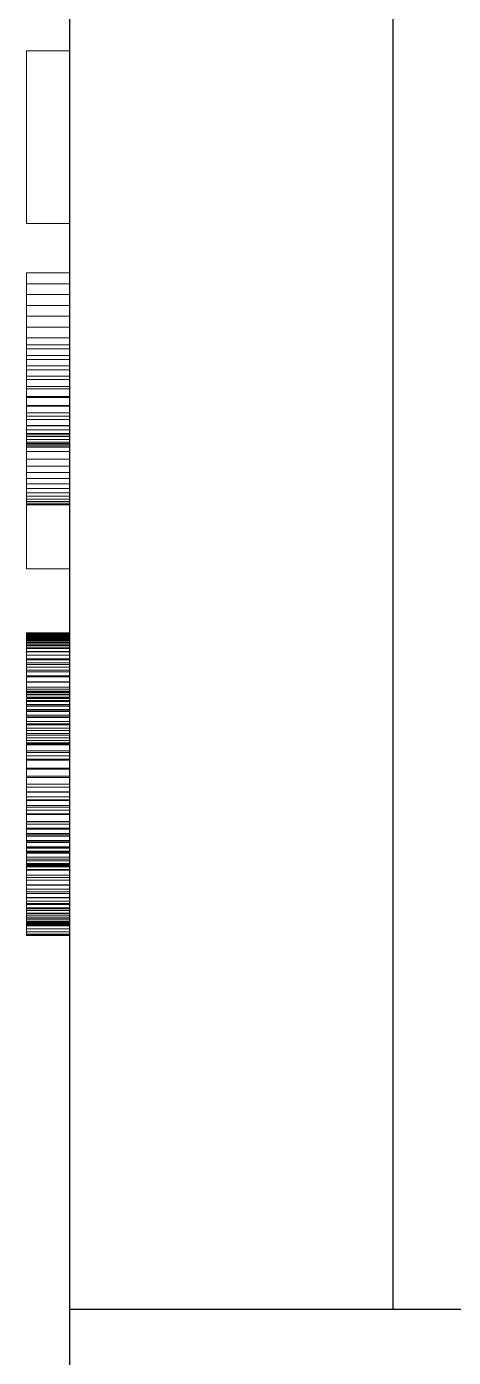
# Paper-space layout '01_三视图' of a CAD drawing. Header units: millimetres. Extents: x 8 to 452, y 8 to 289.
# Drawn here: x 156.46 to 159.45, y 82.02 to 91.31 of the extents above; entities that cross this region are included whole.
import ezdxf

# ---------------------------------------------------------------- set-up
doc = ezdxf.new("R2010")
doc.units = ezdxf.units.MM
doc.linetypes.add('S45_HIDDEN', pattern=[2.3, 1.5, -0.8])
doc.layers.add('HIDDEN', color=7, linetype='S45_HIDDEN', lineweight=13)
doc.layers.add('VISIBLE', color=7, linetype='CONTINUOUS', lineweight=25)

psp = doc.layouts.new('01_三视图')

# ---------------------------------------------------------------- linework, layer by layer
at = {"layer": 'HIDDEN'}
for points in [[(156.764, 103.3619), (156.764, 82.3619)], [(156.764, 102.9259), (156.764, 82.3619)], [(156.464, 89.9342), (156.464, 91.138)], [(156.764, 91.138), (156.464, 91.138)], [(156.764, 89.9342), (156.764, 91.138)], [(156.764, 89.9342), (156.464, 89.9342)], [(156.764, 89.5902), (156.464, 89.5902)], [(156.464, 89.5902), (156.464, 87.5244)], [(156.464, 89.5141), (156.464, 89.5902)], [(156.764, 89.5902), (156.764, 87.5244)], [(156.764, 89.5141), (156.764, 89.5902)], [(156.764, 89.5141), (156.464, 89.5141)], [(156.464, 89.4382), (156.464, 89.5141)], [(156.764, 89.4382), (156.764, 89.5141)], [(156.764, 89.4382), (156.464, 89.4382)], [(156.464, 89.3624), (156.464, 89.4382)], [(156.764, 89.3624), (156.764, 89.4382)], [(156.764, 89.3624), (156.464, 89.3624)], [(156.464, 89.2868), (156.464, 89.3624)], [(156.764, 89.2868), (156.764, 89.3624)], [(156.764, 89.2868), (156.464, 89.2868)], [(156.464, 89.2114), (156.464, 89.2868)], [(156.764, 89.2114), (156.464, 89.2114)], [(156.464, 89.1362), (156.464, 89.2114)], [(156.764, 89.2114), (156.764, 89.2868)], [(156.764, 89.1362), (156.764, 89.2114)], [(156.764, 89.1362), (156.464, 89.1362)], [(156.464, 89.0611), (156.464, 89.1362)], [(156.764, 89.0611), (156.764, 89.1362)], [(156.464, 87.5244), (156.464, 89.0874)], [(156.764, 89.0874), (156.464, 89.0874)], [(156.464, 89.0874), (156.464, 89.0134)], [(156.764, 89.0611), (156.464, 89.0611)], [(156.464, 88.9862), (156.464, 89.0611)], [(156.764, 87.5244), (156.764, 89.0874)], [(156.764, 89.0874), (156.764, 89.0134)], [(156.764, 88.9862), (156.764, 89.0611)], [(156.764, 89.0134), (156.464, 89.0134)], [(156.464, 89.0134), (156.464, 88.9404)], [(156.764, 88.9862), (156.464, 88.9862)], [(156.464, 88.9135), (156.464, 88.9862)], [(156.764, 88.9404), (156.464, 88.9404)], [(156.464, 88.9404), (156.464, 88.8685)], [(156.764, 89.0134), (156.764, 88.9404)], [(156.764, 88.9135), (156.764, 88.9862)], [(156.764, 88.9404), (156.764, 88.8685)], [(156.764, 88.9135), (156.464, 88.9135)], [(156.464, 88.845), (156.464, 88.9135)], [(156.764, 88.8685), (156.464, 88.8685)], [(156.464, 88.8685), (156.464, 88.7976)], [(156.764, 88.845), (156.464, 88.845)], [(156.464, 88.7808), (156.464, 88.845)], [(156.764, 88.845), (156.764, 88.9135)], [(156.764, 88.8685), (156.764, 88.7976)], [(156.764, 88.7808), (156.764, 88.845)], [(156.764, 88.7976), (156.464, 88.7976)], [(156.464, 88.7976), (156.464, 88.7278)], [(156.764, 88.7808), (156.464, 88.7808)], [(156.464, 88.7209), (156.464, 88.7808)], [(156.764, 88.7976), (156.764, 88.7278)], [(156.764, 88.7209), (156.764, 88.7808)], [(156.764, 88.7278), (156.464, 88.7278)], [(156.464, 88.7278), (156.464, 88.659)], [(156.764, 88.7209), (156.464, 88.7209)], [(156.464, 88.6652), (156.464, 88.7209)], [(156.764, 88.6652), (156.464, 88.6652)], [(156.464, 88.6137), (156.464, 88.6652)], [(156.764, 88.659), (156.464, 88.659)], [(156.464, 88.659), (156.464, 88.5913)], [(156.764, 88.7278), (156.764, 88.659)], [(156.764, 88.6652), (156.764, 88.7209)], [(156.764, 88.6137), (156.764, 88.6652)], [(156.764, 88.659), (156.764, 88.5913)], [(156.764, 88.6137), (156.464, 88.6137)], [(156.464, 88.5665), (156.464, 88.6137)], [(156.764, 88.5913), (156.464, 88.5913)], [(156.464, 88.5913), (156.464, 88.5247)], [(156.764, 88.5665), (156.464, 88.5665)], [(156.464, 88.5236), (156.464, 88.5665)], [(156.764, 88.5665), (156.764, 88.6137)], [(156.764, 88.5913), (156.764, 88.5247)], [(156.764, 88.5236), (156.764, 88.5665)], [(156.764, 88.5247), (156.464, 88.5247)], [(156.464, 88.5247), (156.464, 88.4605)], [(156.764, 88.5236), (156.464, 88.5236)], [(156.464, 88.4955), (156.464, 88.5236)], [(156.764, 88.4955), (156.464, 88.4955)], [(156.464, 88.4701), (156.464, 88.4955)], [(156.764, 88.4701), (156.464, 88.4701)], [(156.464, 88.4474), (156.464, 88.4701)], [(156.764, 88.5247), (156.764, 88.4605)], [(156.764, 88.4955), (156.764, 88.5236)], [(156.764, 88.4701), (156.764, 88.4955)], [(156.764, 88.4474), (156.764, 88.4701)], [(156.764, 88.4605), (156.464, 88.4605)], [(156.464, 88.4605), (156.464, 88.4001)], [(156.764, 88.4474), (156.464, 88.4474)], [(156.464, 88.4273), (156.464, 88.4474)], [(156.764, 88.4273), (156.464, 88.4273)], [(156.464, 88.4098), (156.464, 88.4273)], [(156.764, 88.4098), (156.464, 88.4098)], [(156.464, 88.395), (156.464, 88.4098)], [(156.764, 88.4001), (156.464, 88.4001)], [(156.464, 88.4001), (156.464, 88.3436)], [(156.764, 88.395), (156.464, 88.395)], [(156.464, 88.3829), (156.464, 88.395)], [(156.764, 88.3829), (156.464, 88.3829)], [(156.464, 88.3734), (156.464, 88.3829)], [(156.764, 88.4605), (156.764, 88.4001)], [(156.764, 88.4273), (156.764, 88.4474)], [(156.764, 88.4098), (156.764, 88.4273)], [(156.764, 88.395), (156.764, 88.4098)], [(156.764, 88.4001), (156.764, 88.3436)], [(156.764, 88.3829), (156.764, 88.395)], [(156.764, 88.3734), (156.764, 88.3829)], [(156.464, 87.9707), (156.464, 88.3734)], [(156.764, 88.3734), (156.464, 88.3734)], [(156.764, 88.3436), (156.464, 88.3436)], [(156.464, 88.3436), (156.464, 88.2909)], [(156.764, 88.2909), (156.464, 88.2909)], [(156.464, 88.2909), (156.464, 88.2421)], [(156.764, 87.9707), (156.764, 88.3734)], [(156.764, 88.3436), (156.764, 88.2909)], [(156.764, 88.2909), (156.764, 88.2421)], [(156.764, 88.2421), (156.464, 88.2421)], [(156.464, 88.2421), (156.464, 88.1971)], [(156.764, 88.1971), (156.464, 88.1971)], [(156.464, 88.1971), (156.464, 88.156)], [(156.764, 88.2421), (156.764, 88.1971)], [(156.764, 88.1971), (156.764, 88.156)], [(156.764, 88.156), (156.464, 88.156)], [(156.464, 88.156), (156.464, 88.1187)], [(156.764, 88.1187), (156.464, 88.1187)], [(156.464, 88.1187), (156.464, 88.0854)], [(156.764, 88.156), (156.764, 88.1187)], [(156.764, 88.1187), (156.764, 88.0854)], [(156.764, 88.0854), (156.464, 88.0854)], [(156.464, 88.0854), (156.464, 88.0564)], [(156.764, 88.0564), (156.464, 88.0564)], [(156.464, 88.0564), (156.464, 88.0316)], [(156.764, 88.0316), (156.464, 88.0316)], [(156.464, 88.0316), (156.464, 88.011)], [(156.764, 88.011), (156.464, 88.011)], [(156.464, 88.011), (156.464, 87.9946)], [(156.764, 88.0854), (156.764, 88.0564)], [(156.764, 88.0564), (156.764, 88.0316)], [(156.764, 88.0316), (156.764, 88.011)], [(156.764, 88.011), (156.764, 87.9946)], [(156.764, 87.9946), (156.464, 87.9946)], [(156.464, 87.9946), (156.464, 87.9824)], [(156.764, 87.9824), (156.464, 87.9824)], [(156.464, 87.9824), (156.464, 87.9744)], [(156.764, 87.9744), (156.464, 87.9744)], [(156.464, 87.9744), (156.464, 87.9707)], [(156.764, 87.9707), (156.464, 87.9707)], [(156.764, 87.9946), (156.764, 87.9824)], [(156.764, 87.9824), (156.764, 87.9744)], [(156.764, 87.9744), (156.764, 87.9707)], [(156.764, 87.5244), (156.464, 87.5244)], [(156.764, 87.0782), (156.464, 87.0782)], [(156.464, 87.0782), (156.464, 85.513)], [(156.464, 84.9688), (156.464, 87.0782)], [(156.764, 87.0782), (156.764, 85.513)], [(156.764, 84.9688), (156.764, 87.0782)], [(156.464, 87.0726), (156.464, 87.0738)], [(156.764, 87.0738), (156.464, 87.0738)], [(156.464, 87.0738), (156.464, 87.0728)], [(156.764, 87.0728), (156.464, 87.0728)], [(156.464, 87.0728), (156.464, 87.0696)], [(156.464, 87.0689), (156.464, 87.0726)], [(156.764, 87.0726), (156.464, 87.0726)], [(156.764, 87.0696), (156.464, 87.0696)], [(156.464, 87.0696), (156.464, 87.0644)], [(156.464, 87.0628), (156.464, 87.0689)], [(156.764, 87.0689), (156.464, 87.0689)], [(156.764, 87.0644), (156.464, 87.0644)], [(156.464, 87.0644), (156.464, 87.0571)], [(156.464, 87.0542), (156.464, 87.0628)], [(156.764, 87.0628), (156.464, 87.0628)], [(156.764, 87.0571), (156.464, 87.0571)], [(156.464, 87.0571), (156.464, 87.0477)], [(156.464, 87.0432), (156.464, 87.0542)], [(156.764, 87.0542), (156.464, 87.0542)], [(156.764, 87.0477), (156.464, 87.0477)], [(156.464, 87.0477), (156.464, 87.0362)], [(156.464, 87.0297), (156.464, 87.0432)], [(156.764, 87.0432), (156.464, 87.0432)], [(156.764, 87.0362), (156.464, 87.0362)], [(156.464, 87.0362), (156.464, 87.0226)], [(156.464, 87.0138), (156.464, 87.0297)], [(156.764, 87.0297), (156.464, 87.0297)], [(156.764, 87.0226), (156.464, 87.0226)], [(156.464, 87.0226), (156.464, 87.0069)], [(156.464, 86.9955), (156.464, 87.0138)], [(156.764, 87.0138), (156.464, 87.0138)], [(156.764, 87.0069), (156.464, 87.0069)], [(156.464, 87.0069), (156.464, 86.9891)], [(156.464, 86.9742), (156.464, 86.9955)], [(156.764, 86.9955), (156.464, 86.9955)], [(156.764, 86.9891), (156.464, 86.9891)], [(156.464, 86.9891), (156.464, 86.9692)], [(156.764, 87.0738), (156.764, 87.0728)], [(156.764, 87.0726), (156.764, 87.0738)], [(156.764, 87.0728), (156.764, 87.0696)], [(156.764, 87.0689), (156.764, 87.0726)], [(156.764, 87.0696), (156.764, 87.0644)], [(156.764, 87.0628), (156.764, 87.0689)], [(156.764, 87.0644), (156.764, 87.0571)], [(156.764, 87.0542), (156.764, 87.0628)], [(156.764, 87.0571), (156.764, 87.0477)], [(156.764, 87.0432), (156.764, 87.0542)], [(156.764, 87.0477), (156.764, 87.0362)], [(156.764, 87.0297), (156.764, 87.0432)], [(156.764, 87.0362), (156.764, 87.0226)], [(156.764, 87.0138), (156.764, 87.0297)], [(156.764, 87.0226), (156.764, 87.0069)], [(156.764, 86.9955), (156.764, 87.0138)], [(156.764, 87.0069), (156.764, 86.9891)], [(156.764, 86.9742), (156.764, 86.9955)], [(156.764, 86.9891), (156.764, 86.9692)], [(156.464, 86.9498), (156.464, 86.9742)], [(156.764, 86.9742), (156.464, 86.9742)], [(156.764, 86.9692), (156.464, 86.9692)], [(156.464, 86.9692), (156.464, 86.9473)], [(156.464, 86.9221), (156.464, 86.9498)], [(156.764, 86.9498), (156.464, 86.9498)], [(156.764, 86.9473), (156.464, 86.9473)], [(156.464, 86.9473), (156.464, 86.9232)], [(156.764, 86.9232), (156.464, 86.9232)], [(156.464, 86.9232), (156.464, 86.8971)], [(156.464, 86.8912), (156.464, 86.9221)], [(156.764, 86.9221), (156.464, 86.9221)], [(156.764, 86.8971), (156.464, 86.8971)], [(156.464, 86.8971), (156.464, 86.8688)], [(156.464, 86.8571), (156.464, 86.8912)], [(156.764, 86.8912), (156.464, 86.8912)], [(156.764, 86.9498), (156.764, 86.9742)], [(156.764, 86.9692), (156.764, 86.9473)], [(156.764, 86.9221), (156.764, 86.9498)], [(156.764, 86.9473), (156.764, 86.9232)], [(156.764, 86.9232), (156.764, 86.8971)], [(156.764, 86.8912), (156.764, 86.9221)], [(156.764, 86.8971), (156.764, 86.8688)], [(156.764, 86.8571), (156.764, 86.8912)], [(156.764, 86.8688), (156.464, 86.8688)], [(156.464, 86.8688), (156.464, 86.8385)], [(156.464, 86.8197), (156.464, 86.8571)], [(156.764, 86.8571), (156.464, 86.8571)], [(156.764, 86.8385), (156.464, 86.8385)], [(156.464, 86.8385), (156.464, 86.8061)], [(156.464, 86.7792), (156.464, 86.8197)], [(156.764, 86.8197), (156.464, 86.8197)], [(156.764, 86.8061), (156.464, 86.8061)], [(156.464, 86.8061), (156.464, 86.7719)], [(156.764, 86.8688), (156.764, 86.8385)], [(156.764, 86.8197), (156.764, 86.8571)], [(156.764, 86.8385), (156.764, 86.8061)], [(156.764, 86.7792), (156.764, 86.8197)], [(156.764, 86.8061), (156.764, 86.7719)], [(156.464, 86.7353), (156.464, 86.7792)], [(156.764, 86.7792), (156.464, 86.7792)], [(156.764, 86.7719), (156.464, 86.7719)], [(156.464, 86.7719), (156.464, 86.7361)], [(156.764, 86.7361), (156.464, 86.7361)], [(156.464, 86.7361), (156.464, 86.6989)], [(156.464, 86.6861), (156.464, 86.7353)], [(156.764, 86.7353), (156.464, 86.7353)], [(156.764, 86.7353), (156.764, 86.7792)], [(156.764, 86.7719), (156.764, 86.7361)], [(156.764, 86.7361), (156.764, 86.6989)], [(156.764, 86.6861), (156.764, 86.7353)], [(156.764, 86.6989), (156.464, 86.6989)], [(156.464, 86.6989), (156.464, 86.6602)], [(156.464, 86.6294), (156.464, 86.6861)], [(156.764, 86.6861), (156.464, 86.6861)], [(156.764, 86.6711), (156.464, 86.6711)], [(156.464, 86.6711), (156.464, 86.6683)], [(156.464, 86.6685), (156.464, 86.6711)], [(156.764, 86.6685), (156.464, 86.6685)], [(156.464, 86.6607), (156.464, 86.6685)], [(156.764, 86.6683), (156.464, 86.6683)], [(156.464, 86.6683), (156.464, 86.6597)], [(156.764, 86.6607), (156.464, 86.6607)], [(156.464, 86.6477), (156.464, 86.6607)], [(156.764, 86.6602), (156.464, 86.6602)], [(156.464, 86.6602), (156.464, 86.62)], [(156.764, 86.6597), (156.464, 86.6597)], [(156.464, 86.6597), (156.464, 86.6454)], [(156.764, 86.6477), (156.464, 86.6477)], [(156.464, 86.6295), (156.464, 86.6477)], [(156.764, 86.6454), (156.464, 86.6454)], [(156.464, 86.6454), (156.464, 86.6254)], [(156.764, 86.6295), (156.464, 86.6295)], [(156.464, 86.6061), (156.464, 86.6295)], [(156.464, 86.4934), (156.464, 86.6294)], [(156.764, 86.6294), (156.464, 86.6294)], [(156.764, 86.6254), (156.464, 86.6254)], [(156.464, 86.6254), (156.464, 86.5997)], [(156.764, 86.62), (156.464, 86.62)], [(156.464, 86.62), (156.464, 86.5783)], [(156.764, 86.6989), (156.764, 86.6602)], [(156.764, 86.6294), (156.764, 86.6861)], [(156.764, 86.6711), (156.764, 86.6683)], [(156.764, 86.6685), (156.764, 86.6711)], [(156.764, 86.6607), (156.764, 86.6685)], [(156.764, 86.6683), (156.764, 86.6597)], [(156.764, 86.6477), (156.764, 86.6607)], [(156.764, 86.6602), (156.764, 86.62)], [(156.764, 86.6597), (156.764, 86.6454)], [(156.764, 86.6295), (156.764, 86.6477)], [(156.764, 86.6454), (156.764, 86.6254)], [(156.764, 86.6061), (156.764, 86.6295)], [(156.764, 86.4934), (156.764, 86.6294)], [(156.764, 86.6254), (156.764, 86.5997)], [(156.764, 86.62), (156.764, 86.5783)], [(156.764, 86.6061), (156.464, 86.6061)], [(156.464, 86.5774), (156.464, 86.6061)], [(156.764, 86.5997), (156.464, 86.5997)], [(156.464, 86.5997), (156.464, 86.5683)], [(156.764, 86.5783), (156.464, 86.5783)], [(156.464, 86.5783), (156.464, 86.5351)], [(156.764, 86.5774), (156.464, 86.5774)], [(156.464, 86.5436), (156.464, 86.5774)], [(156.764, 86.5683), (156.464, 86.5683)], [(156.464, 86.5683), (156.464, 86.5311)], [(156.764, 86.5436), (156.464, 86.5436)], [(156.464, 86.5046), (156.464, 86.5436)], [(156.764, 86.5351), (156.464, 86.5351)], [(156.464, 86.5351), (156.464, 86.4904)], [(156.764, 86.5311), (156.464, 86.5311)], [(156.464, 86.5311), (156.464, 86.4883)], [(156.764, 86.5774), (156.764, 86.6061)], [(156.764, 86.5997), (156.764, 86.5683)], [(156.764, 86.5783), (156.764, 86.5351)], [(156.764, 86.5436), (156.764, 86.5774)], [(156.764, 86.5683), (156.764, 86.5311)], [(156.764, 86.5046), (156.764, 86.5436)], [(156.764, 86.5351), (156.764, 86.4904)], [(156.764, 86.5311), (156.764, 86.4883)], [(156.764, 86.5046), (156.464, 86.5046)], [(156.464, 86.4614), (156.464, 86.5046)], [(156.464, 86.3274), (156.464, 86.4934)], [(156.764, 86.4934), (156.464, 86.4934)], [(156.764, 86.4904), (156.464, 86.4904)], [(156.464, 86.4904), (156.464, 86.4442)], [(156.764, 86.4883), (156.464, 86.4883)], [(156.464, 86.4883), (156.464, 86.4373)], [(156.764, 86.4614), (156.464, 86.4614)], [(156.464, 86.415), (156.464, 86.4614)], [(156.764, 86.4442), (156.464, 86.4442)], [(156.464, 86.4442), (156.464, 86.3966)], [(156.764, 86.4373), (156.464, 86.4373)], [(156.464, 86.4373), (156.464, 86.3757)], [(156.764, 86.4614), (156.764, 86.5046)], [(156.764, 86.3274), (156.764, 86.4934)], [(156.764, 86.4904), (156.764, 86.4442)], [(156.764, 86.4883), (156.764, 86.4373)], [(156.764, 86.415), (156.764, 86.4614)], [(156.764, 86.4442), (156.764, 86.3966)], [(156.764, 86.4373), (156.764, 86.3757)], [(156.764, 86.415), (156.464, 86.415)], [(156.464, 86.3654), (156.464, 86.415)], [(156.764, 86.3966), (156.464, 86.3966)], [(156.464, 86.3966), (156.464, 86.3474)], [(156.764, 86.3757), (156.464, 86.3757)], [(156.464, 86.3757), (156.464, 86.3037)], [(156.764, 86.3654), (156.464, 86.3654)], [(156.464, 86.3127), (156.464, 86.3654)], [(156.764, 86.3474), (156.464, 86.3474)], [(156.464, 86.3474), (156.464, 86.2967)], [(156.764, 86.3654), (156.764, 86.415)], [(156.764, 86.3966), (156.764, 86.3474)], [(156.764, 86.3757), (156.764, 86.3037)], [(156.764, 86.3127), (156.764, 86.3654)], [(156.764, 86.3474), (156.764, 86.2967)], [(156.464, 86.1313), (156.464, 86.3274)], [(156.764, 86.3274), (156.464, 86.3274)], [(156.764, 86.3127), (156.464, 86.3127)], [(156.464, 86.2569), (156.464, 86.3127)], [(156.764, 86.3037), (156.464, 86.3037)], [(156.464, 86.3037), (156.464, 86.221)], [(156.764, 86.2967), (156.464, 86.2967)], [(156.464, 86.2967), (156.464, 86.2445)], [(156.764, 86.2569), (156.464, 86.2569)], [(156.464, 86.1979), (156.464, 86.2569)], [(156.764, 86.2445), (156.464, 86.2445)], [(156.464, 86.2445), (156.464, 86.1908)], [(156.764, 86.1313), (156.764, 86.3274)], [(156.764, 86.2569), (156.764, 86.3127)], [(156.764, 86.3037), (156.764, 86.221)], [(156.764, 86.2967), (156.764, 86.2445)], [(156.764, 86.1979), (156.764, 86.2569)], [(156.764, 86.2445), (156.764, 86.1908)], [(156.764, 86.221), (156.464, 86.221)], [(156.464, 86.221), (156.464, 86.1279)], [(156.764, 86.1979), (156.464, 86.1979)], [(156.464, 86.1357), (156.464, 86.1979)], [(156.764, 86.1908), (156.464, 86.1908)], [(156.464, 86.1908), (156.464, 86.1357)], [(156.764, 86.221), (156.764, 86.1279)], [(156.764, 86.1357), (156.764, 86.1979)], [(156.764, 86.1908), (156.764, 86.1357)], [(156.764, 86.1357), (156.464, 86.1357)], [(156.464, 86.0703), (156.464, 86.1357)], [(156.764, 86.1357), (156.464, 86.1357)], [(156.464, 86.1357), (156.464, 86.079)], [(156.464, 85.9707), (156.464, 86.1313)], [(156.764, 86.1279), (156.464, 86.1279)], [(156.464, 86.1279), (156.464, 86.0242)], [(156.764, 86.079), (156.464, 86.079)], [(156.464, 86.079), (156.464, 86.0229)], [(156.764, 86.0703), (156.464, 86.0703)], [(156.464, 86.0013), (156.464, 86.0703)], [(156.764, 86.0703), (156.764, 86.1357)], [(156.764, 86.1357), (156.764, 86.079)], [(156.764, 85.9707), (156.764, 86.1313)], [(156.764, 86.1279), (156.764, 86.0242)], [(156.764, 86.079), (156.764, 86.0229)], [(156.764, 86.0013), (156.764, 86.0703)], [(156.764, 86.0242), (156.464, 86.0242)], [(156.464, 86.0242), (156.464, 85.9099)], [(156.764, 86.0229), (156.464, 86.0229)], [(156.464, 86.0229), (156.464, 85.9682)], [(156.764, 86.0013), (156.464, 86.0013)], [(156.464, 85.9359), (156.464, 86.0013)], [(156.464, 85.8417), (156.464, 85.9707)], [(156.764, 85.9707), (156.464, 85.9707)], [(156.764, 85.9682), (156.464, 85.9682)], [(156.464, 85.9682), (156.464, 85.9149)], [(156.764, 86.0242), (156.764, 85.9099)], [(156.764, 86.0229), (156.764, 85.9682)], [(156.764, 85.9359), (156.764, 86.0013)], [(156.764, 85.8417), (156.764, 85.9707)], [(156.764, 85.9682), (156.764, 85.9149)], [(156.764, 85.9359), (156.464, 85.9359)], [(156.464, 85.874), (156.464, 85.9359)], [(156.764, 85.9149), (156.464, 85.9149)], [(156.464, 85.9149), (156.464, 85.8631)], [(156.764, 85.9099), (156.464, 85.9099)], [(156.464, 85.9099), (156.464, 85.7851)], [(156.764, 85.874), (156.464, 85.874)], [(156.464, 85.8156), (156.464, 85.874)], [(156.764, 85.874), (156.764, 85.9359)], [(156.764, 85.9149), (156.764, 85.8631)], [(156.764, 85.9099), (156.764, 85.7851)], [(156.764, 85.8156), (156.764, 85.874)], [(156.764, 85.8631), (156.464, 85.8631)], [(156.464, 85.8631), (156.464, 85.8127)], [(156.464, 85.7443), (156.464, 85.8417)], [(156.764, 85.8417), (156.464, 85.8417)], [(156.764, 85.8156), (156.464, 85.8156)], [(156.464, 85.7608), (156.464, 85.8156)], [(156.764, 85.8127), (156.464, 85.8127)], [(156.464, 85.8127), (156.464, 85.7638)], [(156.464, 85.7851), (156.464, 85.6274)], [(156.764, 85.8631), (156.764, 85.8127)], [(156.764, 85.7443), (156.764, 85.8417)], [(156.764, 85.7608), (156.764, 85.8156)], [(156.764, 85.8127), (156.764, 85.7638)], [(156.764, 85.7851), (156.764, 85.6274)], [(156.764, 85.7638), (156.464, 85.7638)], [(156.464, 85.7638), (156.464, 85.7163)], [(156.764, 85.7608), (156.464, 85.7608)], [(156.464, 85.7095), (156.464, 85.7608)], [(156.464, 85.6785), (156.464, 85.7443)], [(156.764, 85.7443), (156.464, 85.7443)], [(156.764, 85.7163), (156.464, 85.7163)], [(156.464, 85.7163), (156.464, 85.6703)], [(156.764, 85.7095), (156.464, 85.7095)], [(156.464, 85.6617), (156.464, 85.7095)], [(156.764, 85.7638), (156.764, 85.7163)], [(156.764, 85.7095), (156.764, 85.7608)], [(156.764, 85.6785), (156.764, 85.7443)], [(156.764, 85.7163), (156.764, 85.6703)], [(156.764, 85.6617), (156.764, 85.7095)], [(156.464, 85.6306), (156.464, 85.6785)], [(156.764, 85.6785), (156.464, 85.6785)], [(156.764, 85.6703), (156.464, 85.6703)], [(156.464, 85.6703), (156.464, 85.6257)], [(156.764, 85.6617), (156.464, 85.6617)], [(156.464, 85.6175), (156.464, 85.6617)], [(156.464, 85.587), (156.464, 85.6306)], [(156.764, 85.6306), (156.464, 85.6306)], [(156.764, 85.6274), (156.464, 85.6274)], [(156.464, 85.6274), (156.464, 85.5559)], [(156.764, 85.6257), (156.464, 85.6257)], [(156.464, 85.6257), (156.464, 85.5826)], [(156.764, 85.6175), (156.464, 85.6175)], [(156.464, 85.5777), (156.464, 85.6175)], [(156.764, 85.6306), (156.764, 85.6785)], [(156.764, 85.6703), (156.764, 85.6257)], [(156.764, 85.6175), (156.764, 85.6617)], [(156.764, 85.587), (156.764, 85.6306)], [(156.764, 85.6274), (156.764, 85.5559)], [(156.764, 85.6257), (156.764, 85.5826)], [(156.764, 85.5777), (156.764, 85.6175)], [(156.464, 85.5479), (156.464, 85.587)], [(156.764, 85.587), (156.464, 85.587)], [(156.764, 85.5826), (156.464, 85.5826)], [(156.464, 85.5826), (156.464, 85.5409)], [(156.764, 85.5777), (156.464, 85.5777)], [(156.464, 85.5431), (156.464, 85.5777)], [(156.764, 85.5559), (156.464, 85.5559)], [(156.464, 85.5559), (156.464, 85.4894)], [(156.464, 85.513), (156.464, 85.5479)], [(156.764, 85.5479), (156.464, 85.5479)], [(156.764, 85.5431), (156.464, 85.5431)], [(156.464, 85.5137), (156.464, 85.5431)], [(156.764, 85.5409), (156.464, 85.5409)], [(156.464, 85.5409), (156.464, 85.5007)], [(156.764, 85.5137), (156.464, 85.5137)], [(156.464, 85.4896), (156.464, 85.5137)], [(156.764, 85.513), (156.464, 85.513)], [(156.764, 85.5007), (156.464, 85.5007)], [(156.464, 85.5007), (156.464, 85.4619)], [(156.764, 85.5479), (156.764, 85.587)], [(156.764, 85.5826), (156.764, 85.5409)], [(156.764, 85.5431), (156.764, 85.5777)], [(156.764, 85.5559), (156.764, 85.4894)], [(156.764, 85.513), (156.764, 85.5479)], [(156.764, 85.5137), (156.764, 85.5431)], [(156.764, 85.5409), (156.764, 85.5007)], [(156.764, 85.4896), (156.764, 85.5137)], [(156.764, 85.5007), (156.764, 85.4619)], [(156.764, 85.4896), (156.464, 85.4896)], [(156.464, 85.4708), (156.464, 85.4896)], [(156.764, 85.4894), (156.464, 85.4894)], [(156.464, 85.4894), (156.464, 85.4277)], [(156.764, 85.4708), (156.464, 85.4708)], [(156.464, 85.4571), (156.464, 85.4708)], [(156.764, 85.4619), (156.464, 85.4619)], [(156.464, 85.4619), (156.464, 85.4245)], [(156.764, 85.4571), (156.464, 85.4571)], [(156.464, 85.4487), (156.464, 85.4571)], [(156.764, 85.4487), (156.464, 85.4487)], [(156.464, 85.4456), (156.464, 85.4487)], [(156.764, 85.4456), (156.464, 85.4456)], [(156.464, 85.0428), (156.464, 85.4456)], [(156.764, 85.4277), (156.464, 85.4277)], [(156.464, 85.4277), (156.464, 85.3711)], [(156.764, 85.4245), (156.464, 85.4245)], [(156.464, 85.4245), (156.464, 85.3886)], [(156.764, 85.4708), (156.764, 85.4896)], [(156.764, 85.4894), (156.764, 85.4277)], [(156.764, 85.4571), (156.764, 85.4708)], [(156.764, 85.4619), (156.764, 85.4245)], [(156.764, 85.4487), (156.764, 85.4571)], [(156.764, 85.4456), (156.764, 85.4487)], [(156.764, 85.0428), (156.764, 85.4456)], [(156.764, 85.4277), (156.764, 85.3711)], [(156.764, 85.4245), (156.764, 85.3886)], [(156.764, 85.3886), (156.464, 85.3886)], [(156.464, 85.3886), (156.464, 85.3541)], [(156.764, 85.3711), (156.464, 85.3711)], [(156.464, 85.3711), (156.464, 85.3193)], [(156.764, 85.3541), (156.464, 85.3541)], [(156.464, 85.3541), (156.464, 85.3213)], [(156.764, 85.3213), (156.464, 85.3213)], [(156.464, 85.3213), (156.464, 85.2902)], [(156.764, 85.3193), (156.464, 85.3193)], [(156.464, 85.3193), (156.464, 85.2725)], [(156.764, 85.3886), (156.764, 85.3541)], [(156.764, 85.3711), (156.764, 85.3193)], [(156.764, 85.3541), (156.764, 85.3213)], [(156.764, 85.3213), (156.764, 85.2902)], [(156.764, 85.3193), (156.764, 85.2725)], [(156.764, 85.2902), (156.464, 85.2902)], [(156.464, 85.2902), (156.464, 85.2609)], [(156.764, 85.2725), (156.464, 85.2725)], [(156.464, 85.2725), (156.464, 85.2297)], [(156.764, 85.2609), (156.464, 85.2609)], [(156.464, 85.2609), (156.464, 85.2334)], [(156.764, 85.2334), (156.464, 85.2334)], [(156.464, 85.2334), (156.464, 85.2077)], [(156.764, 85.2297), (156.464, 85.2297)], [(156.464, 85.2297), (156.464, 85.1898)], [(156.764, 85.2902), (156.764, 85.2609)], [(156.764, 85.2725), (156.764, 85.2297)], [(156.764, 85.2609), (156.764, 85.2334)], [(156.764, 85.2334), (156.764, 85.2077)], [(156.764, 85.2297), (156.764, 85.1898)], [(156.764, 85.2077), (156.464, 85.2077)], [(156.464, 85.2077), (156.464, 85.1838)], [(156.764, 85.1898), (156.464, 85.1898)], [(156.464, 85.1898), (156.464, 85.1531)], [(156.764, 85.1838), (156.464, 85.1838)], [(156.464, 85.1838), (156.464, 85.1617)], [(156.764, 85.1617), (156.464, 85.1617)], [(156.464, 85.1617), (156.464, 85.1413)], [(156.764, 85.1531), (156.464, 85.1531)], [(156.464, 85.1531), (156.464, 85.1193)], [(156.764, 85.1413), (156.464, 85.1413)], [(156.464, 85.1413), (156.464, 85.1228)], [(156.764, 85.2077), (156.764, 85.1838)], [(156.764, 85.1898), (156.764, 85.1531)], [(156.764, 85.1838), (156.764, 85.1617)], [(156.764, 85.1617), (156.764, 85.1413)], [(156.764, 85.1531), (156.764, 85.1193)], [(156.764, 85.1413), (156.764, 85.1228)], [(156.764, 85.1228), (156.464, 85.1228)], [(156.464, 85.1228), (156.464, 85.106)], [(156.764, 85.1193), (156.464, 85.1193)], [(156.464, 85.1193), (156.464, 85.0886)], [(156.764, 85.106), (156.464, 85.106)], [(156.464, 85.106), (156.464, 85.091)], [(156.764, 85.091), (156.464, 85.091)], [(156.464, 85.091), (156.464, 85.0778)], [(156.764, 85.0886), (156.464, 85.0886)], [(156.464, 85.0886), (156.464, 85.0609)], [(156.764, 85.0778), (156.464, 85.0778)], [(156.464, 85.0778), (156.464, 85.0664)], [(156.764, 85.0664), (156.464, 85.0664)], [(156.464, 85.0664), (156.464, 85.0567)], [(156.764, 85.0609), (156.464, 85.0609)], [(156.464, 85.0609), (156.464, 85.0362)], [(156.764, 85.0567), (156.464, 85.0567)], [(156.464, 85.0567), (156.464, 85.0489)], [(156.764, 85.0489), (156.464, 85.0489)], [(156.464, 85.0489), (156.464, 85.0428)], [(156.764, 85.0428), (156.464, 85.0428)], [(156.764, 85.0362), (156.464, 85.0362)], [(156.464, 85.0362), (156.464, 85.0145)], [(156.764, 85.1228), (156.764, 85.106)], [(156.764, 85.1193), (156.764, 85.0886)], [(156.764, 85.106), (156.764, 85.091)], [(156.764, 85.091), (156.764, 85.0778)], [(156.764, 85.0886), (156.764, 85.0609)], [(156.764, 85.0778), (156.764, 85.0664)], [(156.764, 85.0664), (156.764, 85.0567)], [(156.764, 85.0609), (156.764, 85.0362)], [(156.764, 85.0567), (156.764, 85.0489)], [(156.764, 85.0489), (156.764, 85.0428)], [(156.764, 85.0362), (156.764, 85.0145)], [(156.764, 85.0145), (156.464, 85.0145)], [(156.464, 85.0145), (156.464, 84.9929)], [(156.764, 84.9929), (156.464, 84.9929)], [(156.464, 84.9929), (156.464, 84.9781)], [(156.764, 84.9781), (156.464, 84.9781)], [(156.464, 84.9781), (156.464, 84.97)], [(156.764, 84.97), (156.464, 84.97)], [(156.464, 84.97), (156.464, 84.9688)], [(156.764, 84.9688), (156.464, 84.9688)], [(156.764, 85.0145), (156.764, 84.9929)], [(156.764, 84.9929), (156.764, 84.9781)], [(156.764, 84.9781), (156.764, 84.97)], [(156.764, 84.97), (156.764, 84.9688)], [(180.236, 82.3619), (156.764, 82.3619)]]:
    psp.add_lwpolyline(points, dxfattribs=at)
at = {"layer": 'VISIBLE'}
for points in [[(159.0228, 103.3619), (159.0228, 82.3619)], [(156.764, 102.3125), (156.764, 81.6875)], [(156.764, 82.3619), (159.0228, 82.3619)], [(159.0228, 82.3619), (180.236, 82.3619)]]:
    psp.add_lwpolyline(points, dxfattribs=at)

doc.saveas('drawing.dxf')
